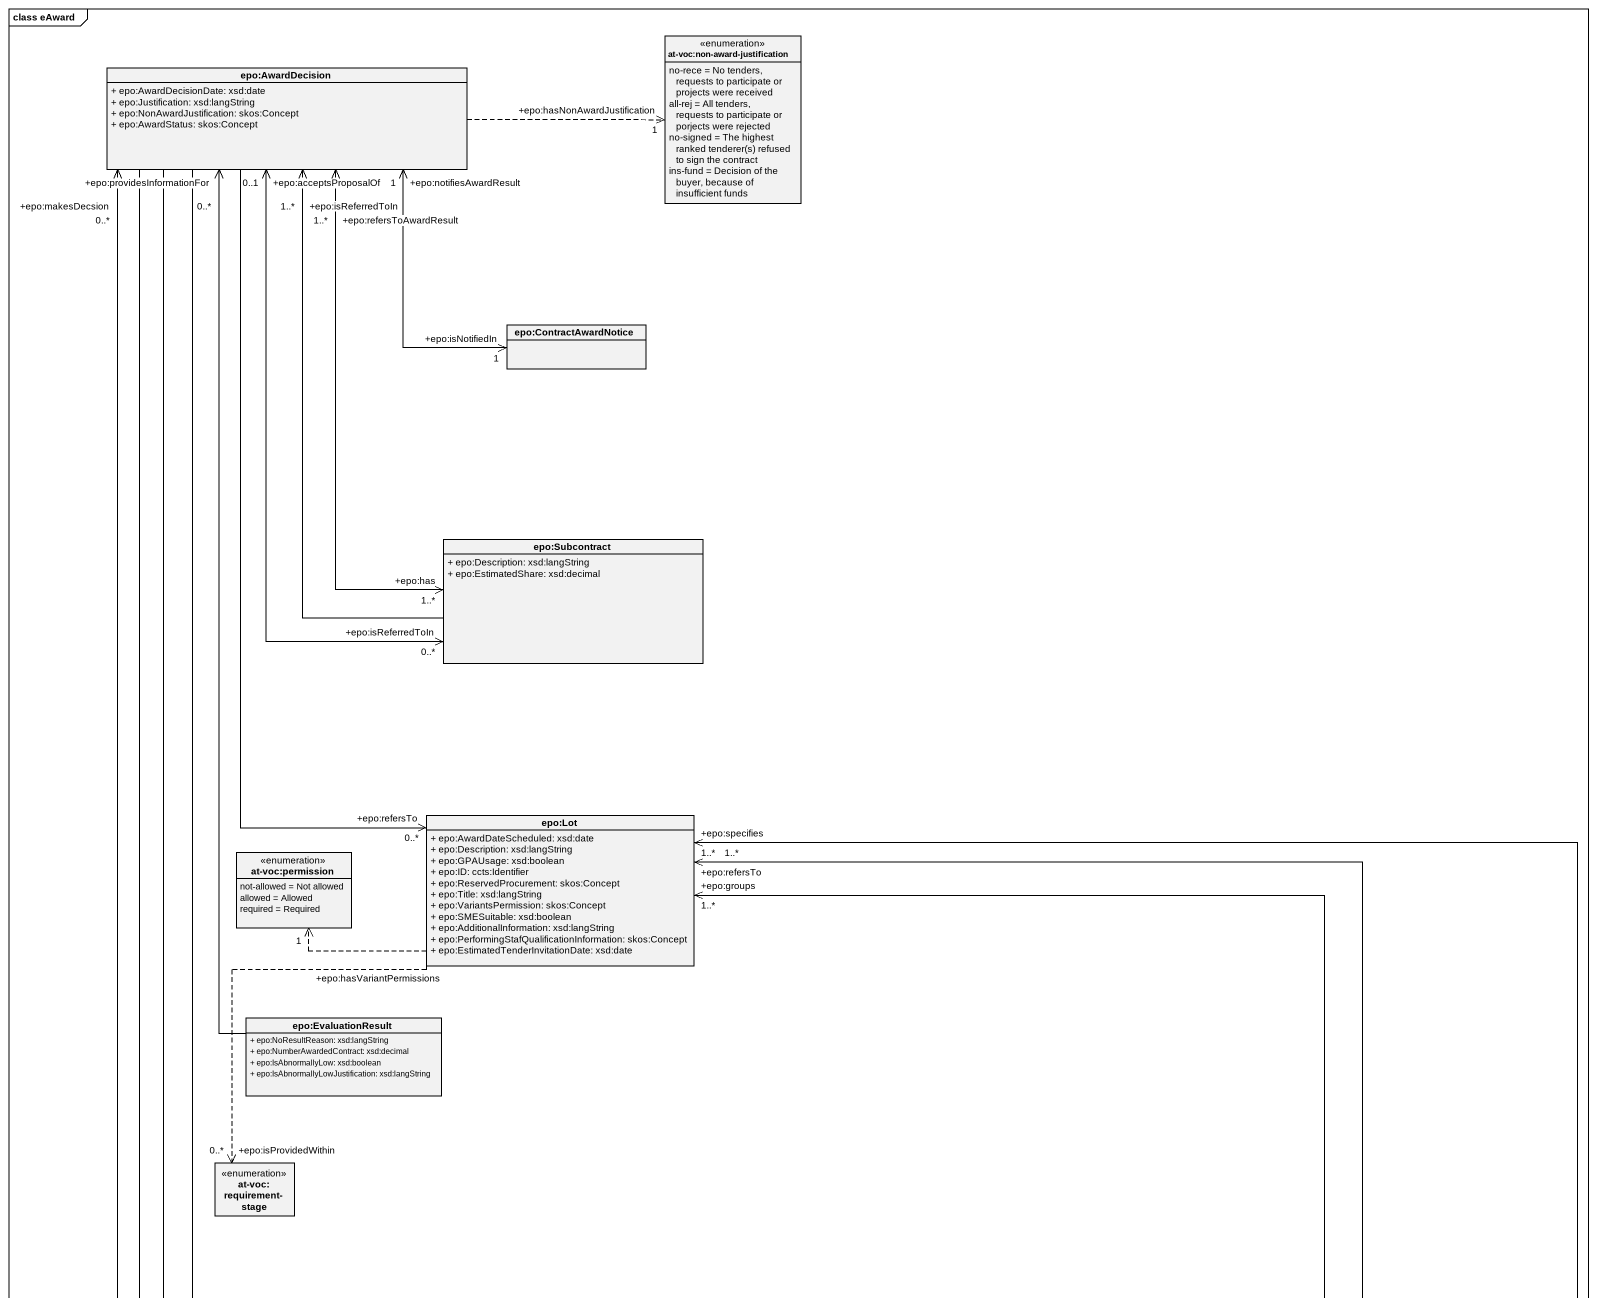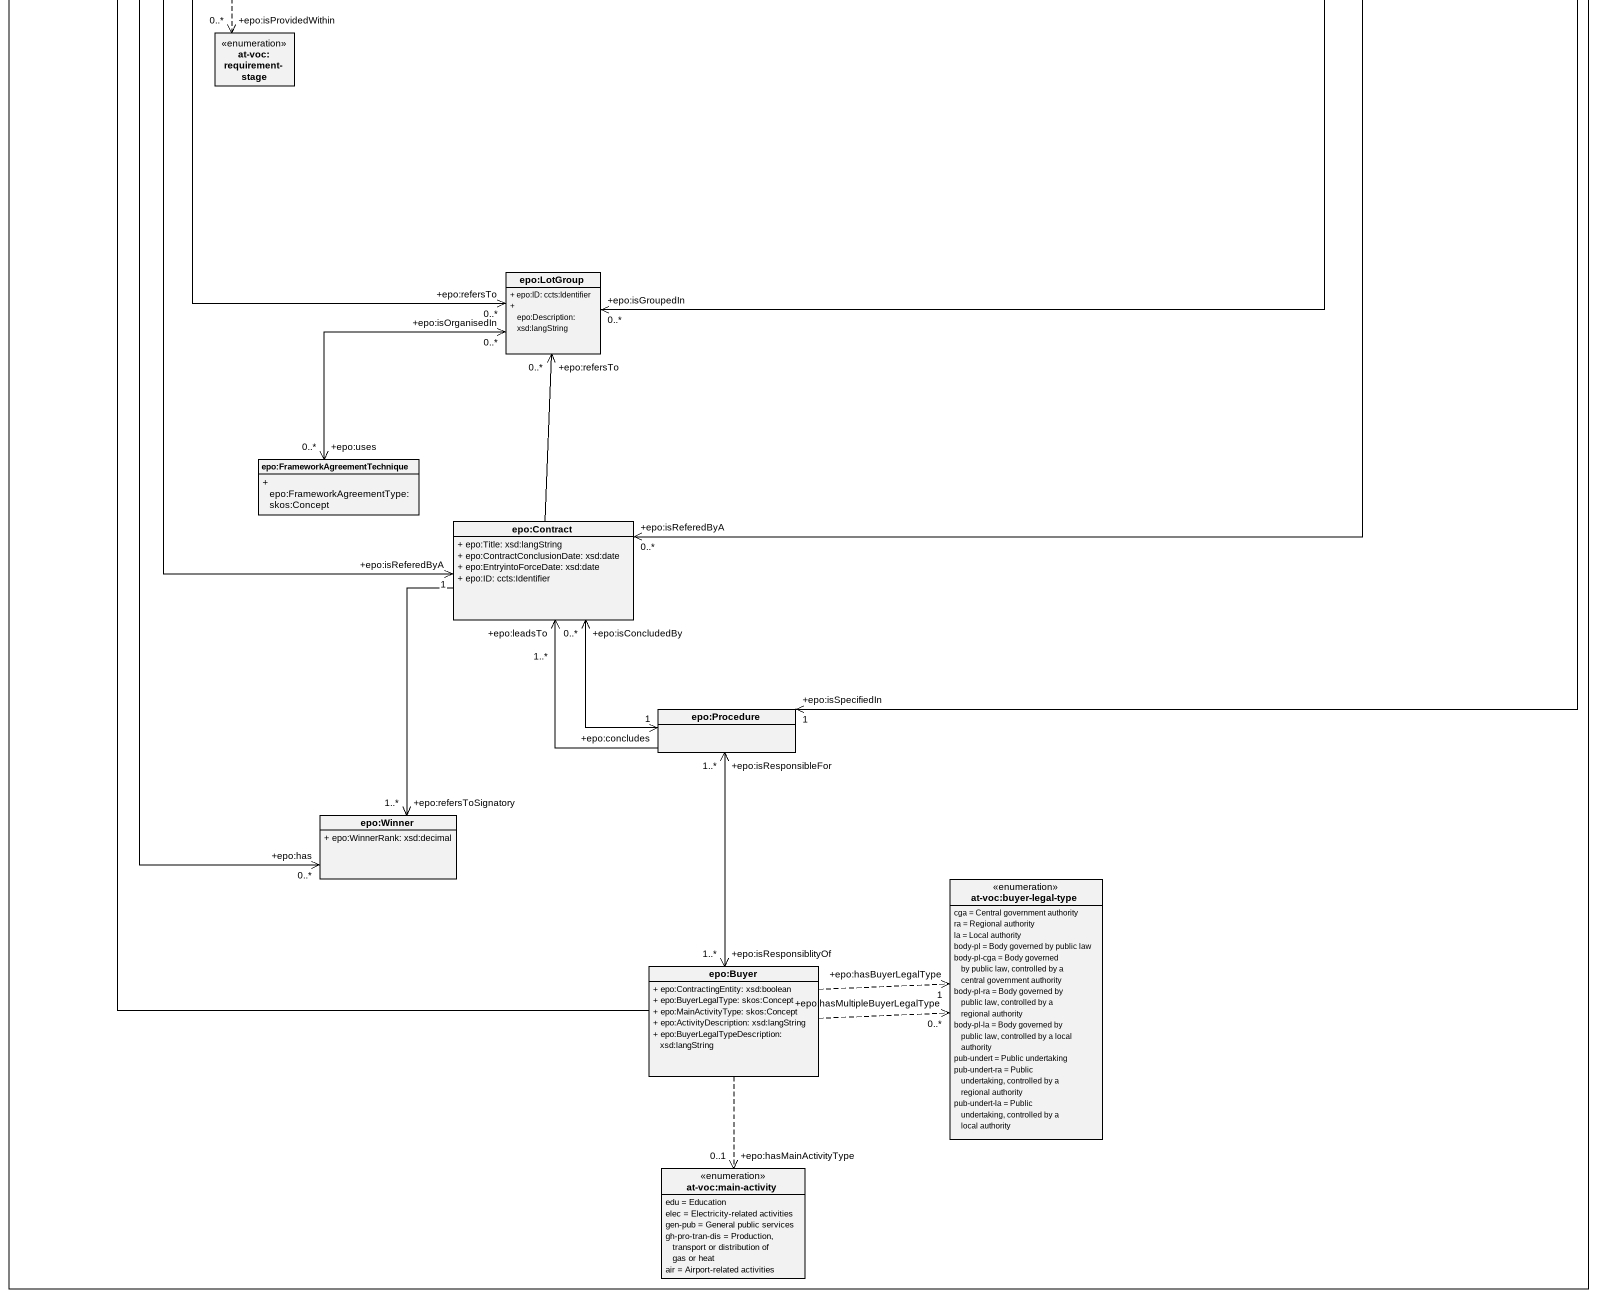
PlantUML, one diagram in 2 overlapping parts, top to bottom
@startuml
mainframe class eAward
hide circle
hide empty members
skinparam classAttributeIconSize 0
enum "at-voc:non-award-justification" as at_voc_non_award {
  no-rece = No tenders, requests to participate or projects were received
  all-rej = All tenders, requests to participate or porjects were rejected
  {field} no-signed = The highest ranked tenderer(s) refused to sign the contract
  ins-fund = Decision of the buyer, because of insufficient funds
}
class "epo:AwardDecision" as epo_AwardDecision {
  + epo:AwardDecisionDate: xsd:date
  + epo:Justification: xsd:langString
  + epo:NonAwardJustification: skos:Concept
  + epo:AwardStatus: skos:Concept
}
class "epo:ContractAwardNotice" as epo_ContractAwardNotice
class "epo:Subcontract" as epo_Subcontract {
  + epo:Description: xsd:langString
  + epo:EstimatedShare: xsd:decimal
}
class "epo:Lot" as epo_Lot {
  + epo:AwardDateScheduled: xsd:date
  + epo:Description: xsd:langString
  + epo:GPAUsage: xsd:boolean
  + epo:ID: ccts:Identifier
  + epo:ReservedProcurement: skos:Concept
  + epo:Title: xsd:langString
  + epo:VariantsPermission: skos:Concept
  + epo:SMESuitable: xsd:boolean
  + epo:AdditionalInformation: xsd:langString
  + epo:PerformingStafQualificationInformation: skos:Concept
  + epo:EstimatedTenderInvitationDate: xsd:date
}
enum "at-voc:permission" as at_voc_permission {
  not-allowed = Not allowed
  allowed = Allowed
  required = Required
}
class "epo:EvaluationResult" as epo_EvaluationResult {
  + epo:NoResultReason: xsd:langString
  + epo:NumberAwardedContract: xsd:decimal
  + epo:IsAbnormallyLow: xsd:boolean
  + epo:IsAbnormallyLowJustification: xsd:langString
}
enum "at-voc:requirement-stage" as at_voc_requirement_stage
class "epo:LotGroup" as epo_LotGroup {
  + epo:ID: ccts:Identifier
  + epo:Description: xsd:langString
}
class "epo:FrameworkAgreementTechnique" as epo_FrameworkAgreementTechni {
  + epo:FrameworkAgreementType: skos:Concept
}
class "epo:Contract" as epo_Contract {
  + epo:Title: xsd:langString
  + epo:ContractConclusionDate: xsd:date
  + epo:EntryintoForceDate: xsd:date
  + epo:ID: ccts:Identifier
}
class "epo:Procedure" as epo_Procedure
class "epo:Winner" as epo_Winner {
  + epo:WinnerRank: xsd:decimal
}
enum "at-voc:buyer-legal-type" as at_voc_buyer_legal_type {
  cga = Central government authority
  ra = Regional authority
  la = Local authority
  body-pl = Body governed by public law
  body-pl-cga = Body governed by public law, controlled by a central government authority
  body-pl-ra = Body governed by public law, controlled by a regional authority
  body-pl-la = Body governed by public law, controlled by a local authority
  pub-undert = Public undertaking
  pub-undert-ra = Public undertaking, controlled by a regional authority
  pub-undert-la = Public undertaking, controlled by a local authority
}
class "epo:Buyer" as epo_Buyer {
  + epo:ContractingEntity: xsd:boolean
  + epo:BuyerLegalType: skos:Concept
  + epo:MainActivityType: skos:Concept
  + epo:ActivityDescription: xsd:langString
  + epo:BuyerLegalTypeDescription: xsd:langString
}
enum "at-voc:main-activity" as at_voc_main_activity {
  edu = Education
  elec = Electricity-related activities
  gen-pub = General public services
  gh-pro-tran-dis = Production, transport or distribution of gas or heat
  air = Airport-related activities
}
epo_AwardDecision .right.> "+epo:hasNonAwardJustification\n1" at_voc_non_award
epo_AwardDecision --> "+epo:refersTo\n0..*" epo_Lot
epo_AwardDecision --> "+epo:refersTo\n0..*" epo_LotGroup
epo_AwardDecision --> "+epo:isReferedByA\n1" epo_Contract
epo_AwardDecision --> "+epo:has\n0..*" epo_Winner
epo_ContractAwardNotice "+epo:isNotifiedIn\n1" <-up-> "+epo:notifiesAwardResult\n1" epo_AwardDecision
epo_Subcontract "+epo:isReferredToIn\n0..*" <-up-> "+epo:acceptsProposalOf\n0..1" epo_AwardDecision
epo_Subcontract -up-> "+epo:isReferredToIn\n1..*" epo_AwardDecision
epo_Subcontract "+epo:has\n1..*" <-up-> "+epo:refersToAwardResult\n1..*" epo_AwardDecision
epo_Lot .left.> "+epo:hasVariantPermissions\n1" at_voc_permission
epo_Lot ..> "+epo:isProvidedWithin\n0..*" at_voc_requirement_stage
epo_Lot "+epo:groups\n1..*" <--> "+epo:isGroupedIn\n0..*" epo_LotGroup
epo_EvaluationResult -up-> "+epo:providesInformationFor\n0..*" epo_AwardDecision
epo_FrameworkAgreementTechni "+epo:uses\n0..*" <-up-> "+epo:isOrganisedIn\n0..*" epo_LotGroup
epo_Contract "+epo:isReferedByA\n0..*" <-up-> "+epo:refersTo\n1..*" epo_Lot
epo_Contract -up-> "+epo:refersTo\n0..*" epo_LotGroup
epo_Contract --> "+epo:refersToSignatory\n1..*" epo_Winner
epo_Procedure "+epo:isSpecifiedIn\n1" <-up-> "+epo:specifies\n1..*" epo_Lot
epo_Procedure "+epo:concludes\n1" <-up-> "+epo:isConcludedBy\n0..*" epo_Contract
epo_Procedure -up-> "+epo:leadsTo\n1..*" epo_Contract
epo_Procedure "+epo:isResponsibleFor\n1..*" <--> "+epo:isResponsiblityOf\n1..*" epo_Buyer
epo_Buyer -up-> "+epo:makesDecsion\n0..*" epo_AwardDecision
epo_Buyer .right.> "+epo:hasMultipleBuyerLegalType\n0..*" at_voc_buyer_legal_type
epo_Buyer .right.> "+epo:hasBuyerLegalType\n1" at_voc_buyer_legal_type
epo_Buyer ..> "+epo:hasMainActivityType\n0..1" at_voc_main_activity
@enduml
